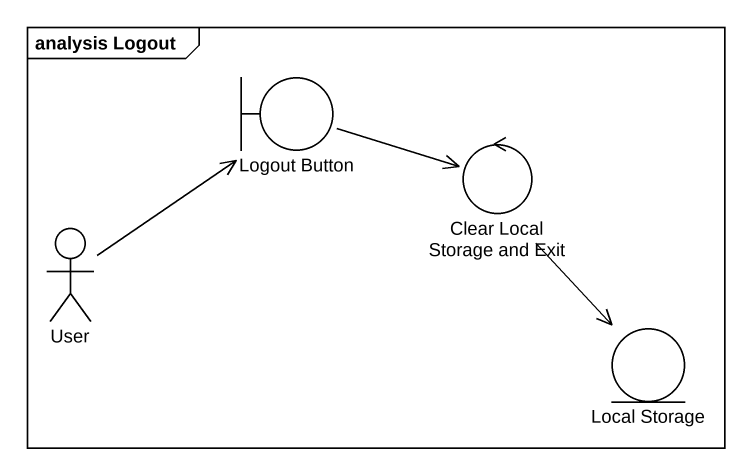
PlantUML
@startuml
mainframe analysis Logout
boundary "Logout Button" as Logout_Button
control "Clear Local Storage and Exit" as Clear_Local_Storage_and_Exit
actor User
entity "Local Storage" as Local_Storage
Logout_Button -right-> Clear_Local_Storage_and_Exit
Clear_Local_Storage_and_Exit --> Local_Storage
User -up-> Logout_Button
@enduml
